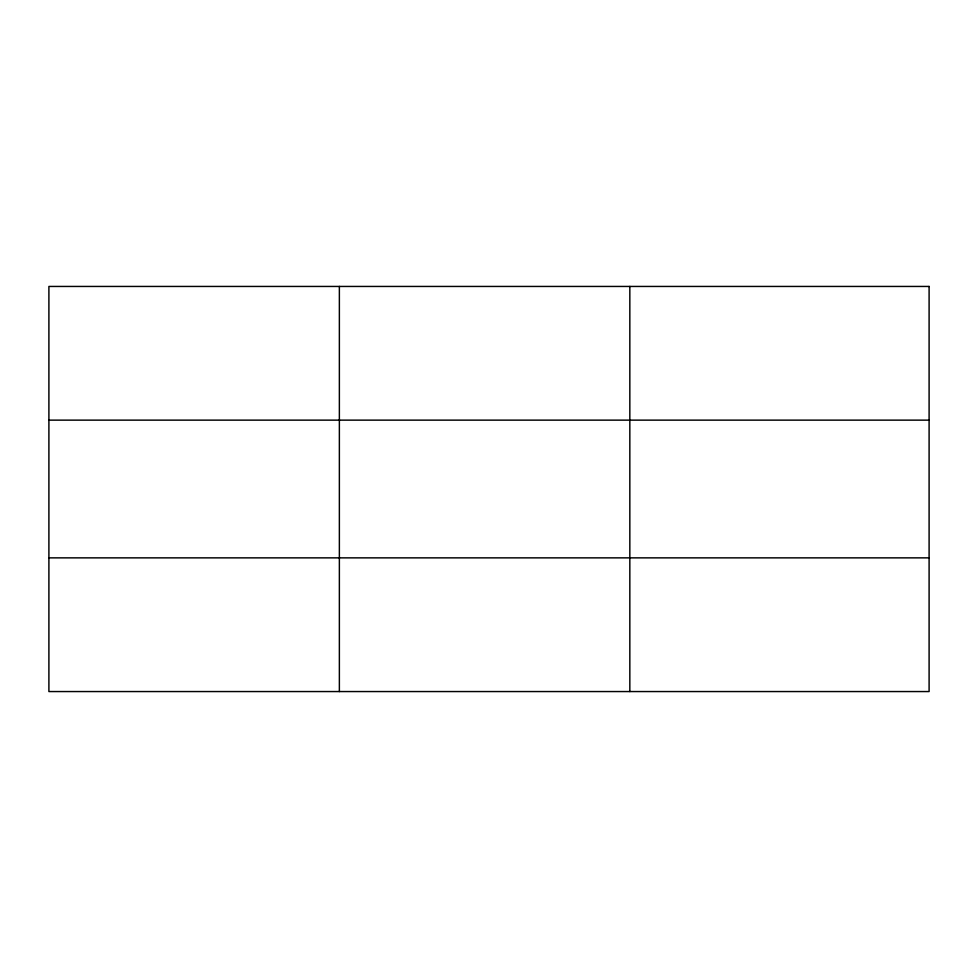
<?xml version="1.0" encoding="UTF-8"?>
<svg xmlns="http://www.w3.org/2000/svg" width="978" height="978" viewBox="0 0 978 978"><rect width="100%" height="100%" fill="white"/><g stroke="black" fill="none" stroke-linecap="round" stroke-linejoin="round"><path stroke-width="1.47" d="M339.366 691.556L339.366 286.444M629.832 691.556L629.832 286.444M48.9 420.137L929.1 420.137M48.9 557.863L929.1 557.863M929.1 286.444L929.1 691.556L48.9 691.556L48.9 286.444L929.1 286.444"/></g></svg>
